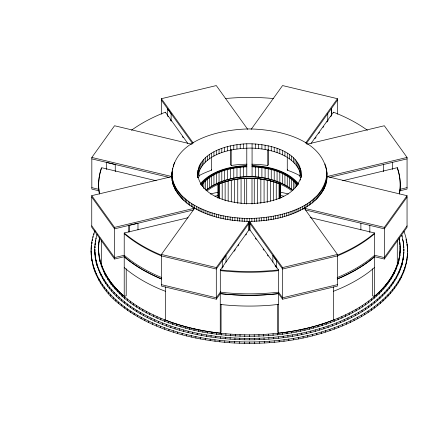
<?xml version="1.0" encoding="UTF-8"?>
<svg xmlns="http://www.w3.org/2000/svg" width="429" height="429" viewBox="0 0 429 429"><rect width="100%" height="100%" fill="white"/><g stroke="black" fill="none" stroke-linecap="round" stroke-linejoin="round"><path stroke-width="0.64" d="M171.954 172.292C171.214 186.905 182.727 198.648 194.616 205.341C211.207 214.725 230.523 218.35 249.431 218.447C277.912 218.071 323.466 208.397 326.952 173.691C323.455 138.991 277.912 129.317 249.426 128.941C219.911 129.215 170.694 140.299 171.954 178.185M403.914 231.226C406.445 237.843 407.673 244.938 407.55 252.021L407.55 250.584C408.097 282.904 380.829 307.212 354.075 320.56C315.808 339.623 272.018 345.549 229.671 342.723C190.283 339.57 149.662 329 118.597 303.501C97.244 286.883 84.1 257.068 94.948 230.818L94.948 231.778M401.925 236.636L401.925 235.194L403.539 243.549L403.85 250.584L403.85 249.147C404.402 280.727 377.767 304.477 351.624 317.519C315.723 335.446 274.764 341.414 234.953 339.468C196.005 337.076 155.866 327.316 124.453 303.153C103.555 287.725 88.776 260.355 97.083 234.245M99.635 237.494C93.232 266.028 113.149 292.605 136.336 306.853C168.452 327.343 207.073 335.355 244.755 336.245C283.081 336.706 322.42 329.762 356.075 310.73C379.188 297.71 401.56 274.833 400.075 246.418M400.08 252.745L400.075 244.975L399.158 237.886M91.624 245.302L91.243 249.313L91.243 247.876M95.029 246.82L94.938 247.941L94.938 246.503M98.638 246.568L98.858 243.833M98.568 249.587L98.568 247.86C98.767 275.252 120.436 296.723 142.825 309.4C175.123 327.633 212.704 334.679 249.49 334.845C286.261 334.641 323.82 327.568 356.075 309.293C377.686 296.943 398.509 276.71 400.08 250.445M399.951 254.96L399.86 256.054L399.86 253.18M94.868 250.74L94.868 249.303C95.072 277.365 117.273 299.362 140.213 312.35C173.3 331.032 211.803 338.245 249.49 338.422C287.167 338.208 325.649 330.963 358.698 312.242C380.834 299.587 402.171 278.861 403.78 251.952L403.78 253.389M91.168 252.182L91.168 250.745C91.377 279.477 114.109 302 137.596 315.299C171.482 334.427 210.902 341.816 249.496 341.993C288.068 341.779 327.472 334.357 361.315 315.186C383.982 302.231 405.829 281.006 407.475 253.453L407.475 254.89M95.463 242.905L95.163 245.141L95.163 243.704M99.002 242.744L99.222 241.109M172.26 172.361C169.771 187.189 180.941 200.166 192.932 207.212C209.845 217.369 229.89 221.214 249.431 221.326C269.6 221.198 290.379 217.138 307.582 206.167C318.726 199.147 328.796 186.776 326.667 172.823M301.249 177.686C302.729 150.59 267.605 143.383 246.788 143.779C227.198 144.503 195.683 152.681 197.619 177.821M197.619 176.485C202.429 153.233 232.121 148.01 252.075 148.096C270.838 148.943 296.879 155.121 301.249 176.485M301.249 175.22C296.439 198.471 266.741 203.695 246.788 203.609C228.03 202.761 201.989 196.584 197.619 175.22M92.074 242.444L91.86 243.586L91.86 242.149M95.646 241.79L95.86 240.674M99.533 239.479L99.737 238.39M402.375 264.312L402.649 263.202M195.018 208.65A3.083 1.78 38.2 0 1 194.627 208.215L161.406 254.445L161.406 286.089L216.296 299.217L216.296 267.573L249.431 221.326A3.502 0.804 38.6 0 0 249.791 221.562M337.457 255.888L282.566 269.015L249.431 222.758L216.296 269.015L161.406 255.888M98.906 190.787L91.827 189.092L91.827 157.448L114.548 125.751L191.961 144.262M251.131 129.392L282.566 85.569L337.457 98.697L337.457 114.184M305.63 143.061L337.457 98.697M306.408 143.42L337.457 100.134M216.296 299.217L220.302 293.634L220.302 269.9L249.431 229.231L278.56 269.9L278.56 293.634L282.566 299.217L337.457 286.089L337.457 254.445L304.241 208.221A3.083 1.78 -38.2 0 1 303.85 208.65M311.036 143.436L333.451 112.189A150.793 87.06 0 0 1 367.439 130.282M220.855 269.852L220.302 270.619A150.793 87.06 0 0 0 278.56 270.619M222.238 267.927L223.396 266.312M234.218 251.228L235.376 249.614M238.084 245.838L238.856 244.766M245.812 235.065L246.584 233.987M314.902 138.765L316.06 137.151M318.768 133.381L319.541 132.304M323.016 127.456L323.793 126.378M326.882 122.067L328.04 120.452M330.716 116.72L331.52 115.605M220.855 291.43L216.296 297.78L161.406 284.652M165.369 286.829L165.369 320.034L168.967 321.439A150.793 87.06 0 0 0 213.771 332.389L220.259 333.167L221.08 332.019L221.08 304.333M337.162 279.027A150.793 87.06 0 0 0 374.646 256.724L384.32 259.036L384.32 227.391L407.046 195.699L327.048 176.528A3.057 0.499 -17 0 0 327.054 176.458M407.046 197.136L384.32 228.834L305.598 210.006L305.598 208.569L304.247 208.215L304.88 208.194M407.046 225.901L384.32 257.598L374.646 255.287A150.793 87.06 0 0 1 337.162 277.584M384.32 259.036L407.046 227.343L407.046 195.699M251.796 164.184L255.823 164.323A73.809 42.616 0 0 1 267.755 165.497L268.575 164.361L268.575 149.641M300.906 177.483A2.644 1.523 0 0 1 299.871 175.724L296.938 174.163A73.809 42.616 0 0 0 287.269 170.19L287.677 169.616M200.402 184.69C211.374 170.999 230.051 166.731 246.788 165.98M201.062 184.84C211.878 171.348 230.287 167.133 246.788 166.388M201.389 185.43C211.947 171.782 230.368 167.546 246.788 166.795M200.423 183.623C211.808 170.511 230.121 166.286 246.788 165.573M205.99 190.422C230.437 171.949 268.425 171.949 292.873 190.422M374.522 267.519L370.093 271.176A150.793 87.06 0 0 1 335.044 290.658L333.36 291.286M372.528 268.779L372.528 295.806L374.522 296.283L375.691 295.318A150.793 87.06 0 0 0 395.334 269.616L397.286 264.596L397.286 240.202M218.87 183.494L219.38 183.789C238.315 176.437 260.081 176.405 279.054 183.671L279.552 183.376L279.552 198.541M91.827 157.448L171.938 176.576L91.752 195.656L114.548 227.391L194.616 208.215L193.988 208.194M161.406 114.184L161.406 98.697L216.291 85.575L247.748 129.397M306.901 144.262L384.32 125.751L407.062 157.438L407.062 189.076L399.962 190.776M407.062 157.438L327.048 176.528A3.502 3.26 -43.4 0 1 327.059 176.968M329.644 177.375L407.062 158.875M126.206 268.774L126.206 295.801L124.217 296.278L124.217 232.99L188.052 217.728M342.669 180.748L397.383 167.664A150.793 87.06 0 0 1 399.345 193.865M399.962 189.339L407.062 187.639M91.752 195.656L91.752 227.3L114.548 259.036L124.217 256.724A150.793 87.06 0 0 0 161.706 279.027M248.718 221.6A3.083 0.804 -26.4 0 0 249.431 221.321L282.566 267.573L337.457 254.445M337.457 284.652L282.566 297.78L278.56 292.197A150.793 87.06 0 0 1 220.302 292.197M129.022 231.896L129.022 225.359L137.977 223.23L137.982 229.917M278.459 304.402L271.991 305.094A150.793 87.06 0 0 1 223.337 304.772L220.259 304.402M277.633 304.327L277.633 332.014L278.459 333.167L281.601 332.834A150.793 87.06 0 0 0 326.828 322.479L333.36 320.05L333.36 286.84M246.986 164.184L243.002 164.323A73.809 42.616 0 0 0 231.21 165.481L230.389 164.345L230.389 149.624M249.088 229.435L249.088 222.748L249.431 222.758M252.075 165.573C268.747 166.286 287.055 170.511 298.439 183.623M252.075 165.98C268.811 166.731 287.489 170.999 298.461 184.69M252.075 166.388C268.575 167.133 286.985 171.348 297.806 184.84M252.075 166.795C268.495 167.546 286.921 171.782 297.474 185.43M280.26 197.243L281.515 197.533M305.598 208.569L384.32 227.391M115.262 164.5L106.306 162.36L106.306 169.557M91.827 158.886L169.241 177.429M156.199 180.748L101.48 167.664A150.793 87.06 0 0 0 99.517 193.865M310.162 217.567L374.646 232.99L374.646 256.724M91.827 187.655L98.906 189.35M161.406 254.445L216.296 267.573M165.369 291.27L160.87 289.511A150.793 87.06 0 0 1 126.598 269.573L124.217 267.514M124.217 256.724L126.598 258.789A150.793 87.06 0 0 0 160.87 278.727M124.217 296.278L121.182 293.645A150.793 87.06 0 0 1 102.563 267.696L101.464 264.543L101.464 240.149M161.406 98.697L193.238 143.061M211.272 169.589L211.679 170.157A73.809 42.616 0 0 0 201.946 174.153L198.965 175.681L198.965 170.329M161.406 100.134L192.46 143.42M131.424 130.282A150.793 87.06 0 0 1 165.412 112.189L187.827 143.436M167.401 115.691L168.147 116.726M170.436 119.911L171.209 120.989M182.416 136.615L183.188 137.688M255.373 238.299L256.145 239.377M263.1 249.072L263.873 250.15M267.353 254.998L268.125 256.075M275.858 266.849L275.08 265.771L275.82 266.811M91.752 197.093L114.548 228.834L193.264 210.006L193.264 208.569M91.752 225.858L114.548 257.598L124.217 255.287A150.793 87.06 0 0 0 161.706 277.584M276.56 260.655L272.86 255.48L272.86 262.173M406.006 239.441L406.284 240.578L406.284 239.141M406.504 241.72L406.724 242.857M402.616 239.409L402.831 240.524M399.158 239.328L399.469 240.959M406.912 243.999L407.228 246.289L407.228 244.852M403.308 243.313L403.153 240.755M399.619 242.047L399.935 244.777M407.325 247.436L407.47 249.152L407.47 247.715M407.244 256.322L407.244 257.759M406.858 259.18L406.858 260.618M406.322 262.033L406.322 263.47M405.625 264.875L405.625 266.312M404.772 267.701L404.772 269.139M403.769 246.348L403.769 247.785L403.539 243.549M403.769 270.511L403.769 271.948M403.555 254.751L403.555 257.148M403.18 257.545L403.18 259.942M402.649 260.328L402.649 261.765M402.616 273.3L402.616 274.737M401.968 263.1L401.968 265.497M401.308 276.067L401.308 277.504M401.136 265.862L401.136 267.299M400.15 247.71L400.15 249.437M400.16 268.608L400.16 270.045M400.075 244.975L400.075 246.702M399.844 242.246L399.844 243.972M399.849 278.812L399.849 280.25M399.496 255.904L399.496 258.784M399.469 239.521L399.469 240.669M399.029 271.332L399.029 272.769M398.981 258.623L398.981 261.02M398.316 261.331L398.316 264.21M398.246 281.526L398.246 282.963M397.753 274.034L397.753 275.472M397.506 264.028L397.506 265.755M397.383 167.664L397.383 168.382A150.793 87.06 0 0 1 399.458 193.962M396.546 266.704L396.546 269.101M396.493 284.212L396.493 285.65M396.332 276.716L396.332 278.153M395.447 269.364L395.447 271.09M394.76 279.365L394.76 280.807M394.594 286.862L394.594 288.299M394.197 272.002L394.197 273.729M393.05 281.987L393.05 283.424M392.808 274.619L392.808 276.346M392.578 162.334L392.578 169.525M392.551 289.478L392.551 290.916M391.28 277.204L391.28 278.93M391.2 284.577L391.2 286.014M390.369 292.058L390.369 293.495M389.612 279.767L389.612 281.494M389.205 287.135L389.205 288.572M388.047 294.594L388.047 296.031M387.8 282.293L387.8 284.019M387.071 289.65L387.071 291.087M385.853 284.786L385.853 286.513M385.591 297.088L385.591 298.525M384.808 292.128L384.808 293.565M383.773 287.242L383.773 288.969M383.628 164.473L383.628 171.664M382.995 299.533L382.995 300.97M382.405 294.562L382.405 295.999M381.563 289.661L381.563 291.388M380.271 301.936L380.271 303.373M379.874 296.954L379.874 298.391M379.22 292.036L379.22 294.342M377.418 304.284L377.418 305.721M377.209 299.297L377.209 300.734M376.748 294.374L376.748 296.096M374.522 296.283L374.522 256.73L370.093 260.387A150.793 87.06 0 0 1 337.5 278.871M374.426 301.592L374.426 303.03M374.437 306.579L374.437 308.017M374.147 296.659L374.147 298.386M371.514 303.834L371.514 305.271M371.428 298.9L371.428 300.622M371.337 308.821L371.337 310.258M369.836 225.37L369.83 232.561M368.586 301.088L368.586 302.815M368.484 306.022L368.484 307.459M368.109 311.004L368.109 312.441M365.631 303.223L365.631 304.949M365.331 308.151L365.331 309.593M364.768 313.127L364.768 314.564M362.559 305.303L362.559 307.03M362.071 310.226L362.071 311.663M361.315 315.186L361.315 316.629M360.88 223.225L360.88 229.917M359.373 307.33L359.373 309.052M358.698 312.242L358.698 313.679M357.748 317.187L357.748 318.624M356.075 309.293L356.075 311.02M355.212 314.194L355.212 315.631M354.075 319.117L354.075 320.56M352.681 311.197L352.681 312.923M351.624 316.082L351.624 317.519M350.3 320.983L350.3 322.426M349.179 313.041L349.179 314.768M347.94 317.9L347.94 319.342M346.423 322.78L346.423 324.217M345.576 314.822L345.576 316.543M344.155 319.653L344.155 321.096M342.455 324.506L342.455 325.943M341.886 316.532L341.886 318.259M340.277 321.342L340.277 322.78M338.39 326.158L338.39 327.595M338.1 318.173L338.1 319.9M336.309 322.951L336.309 324.394M334.239 327.735L334.239 329.172M334.223 319.75L334.223 321.477M333.451 112.189L333.451 112.907M332.25 324.496L332.25 325.933M331.461 115.187L331.461 108.499L331.461 115.036M330.266 321.251L330.266 322.978M330.003 329.236L330.003 330.673M328.115 325.96L328.115 327.397M327.751 113.664L327.751 121.026M326.909 172.286L326.914 178.18M326.796 170.881L326.796 173.965M326.796 176.501L326.796 180.336M326.608 177.901L326.608 180.984M326.335 168.082L326.335 169.932M326.34 179.301L326.34 182.384M326.233 322.683L326.233 324.41M325.992 166.688L325.992 167.921M325.997 180.695L325.997 184.39M325.686 330.657L325.686 332.1M325.573 165.304L325.573 166.538M325.579 182.078L325.579 185.778M325.08 163.926L325.08 165.16M325.085 183.456L325.085 186.535M324.517 184.824L324.517 188.519M323.874 186.175L323.874 189.259M323.9 327.348L323.9 328.791M323.155 187.521L323.155 190.605M322.367 188.851L322.367 191.935M322.12 324.04L322.12 325.767M321.509 190.165L321.509 193.248M321.3 332.003L321.3 333.44M320.576 191.468L320.576 194.546M319.573 192.75L319.573 195.828M319.616 328.662L319.616 330.099M318.506 194.01L318.506 197.093M317.932 325.321L317.932 327.048M317.363 195.254L317.363 198.332M316.838 333.269L316.838 334.706M316.157 196.471L316.157 199.555M315.261 329.896L315.261 331.338M314.886 197.672L314.886 200.756M313.679 326.528L313.679 328.255M313.551 198.847L313.551 201.93M312.312 334.454L312.312 335.891M312.151 200L312.151 203.078M310.837 331.054L310.837 332.491M310.687 201.121L310.687 204.204M309.368 327.654L309.368 329.381M309.164 202.22L309.164 205.303M307.722 335.553L307.722 336.99M307.582 203.287L307.582 206.37M306.354 332.126L306.354 333.569M305.947 204.327L305.947 207.411M304.992 328.705L304.992 330.432M304.241 205.335L304.241 208.424M303.072 336.567L303.072 338.009M302.504 206.317L302.504 209.4M301.818 333.119L301.818 334.561M300.976 170.265L300.976 174.576M300.702 207.261L300.702 210.344M300.563 329.676L300.563 331.397M300.488 168.372L300.488 172.689M300.488 179.016L300.488 180.25M299.898 170.329L299.93 175.627A2.644 1.523 0 0 1 300.086 175.45M299.796 166.5L299.796 170.817M298.9 164.661L298.9 168.972M298.847 208.178L298.847 211.256M298.375 337.5L298.375 338.937M297.801 162.854L297.801 167.171M297.227 334.03L297.227 335.467M296.948 209.057L296.948 212.135M296.503 161.095L296.503 165.412M296.503 184.111L296.503 186.626M296.08 330.561L296.08 332.287M295.013 159.384L295.013 163.701M295.013 182.4L295.013 188.063M295.002 209.899L295.002 212.982M293.624 338.347L293.624 339.784M293.339 157.738L293.339 162.049M293.339 180.748L293.339 189.559M293.007 210.709L293.007 213.792M292.589 334.856L292.589 336.293M291.554 331.37L291.554 333.092M291.484 156.151L291.484 160.467M291.484 179.166L291.484 189.232M290.975 211.481L290.975 214.564M289.457 154.638L289.457 158.95M289.457 177.649L289.457 187.72M288.899 212.216L288.899 215.299M288.83 339.103L288.83 340.546M287.907 335.601L287.907 337.038M287.269 153.201L287.269 170.19M287.269 176.217L287.269 186.283M286.985 332.094L286.985 333.816M286.781 212.913L286.781 215.996M284.931 151.85L284.931 156.161M284.931 174.86L284.931 184.931M284.631 213.567L284.631 216.65M284.003 339.779L284.003 341.216M283.188 336.256L283.188 337.693M282.566 267.573L282.566 299.217M282.443 150.584L282.443 154.901M282.443 173.6L282.443 183.666M282.443 214.189L282.443 217.272M282.379 332.732L282.379 334.459M280.561 184.111L280.561 197.951M280.223 214.768L280.223 217.852M280.057 183.741L280.057 198.246M279.821 149.415L279.821 153.732M279.821 172.431L279.821 182.497M279.134 340.363L279.134 341.8M279.054 183.671L279.054 198.831M278.459 333.167L278.459 293.613L271.991 294.305A150.793 87.06 0 0 1 223.337 293.988L220.259 293.613L220.259 333.167M278.437 336.824L278.437 338.266M277.976 215.304L277.976 218.388M277.745 333.29L277.745 335.017M277.075 148.348L277.075 152.66M277.075 171.359L277.075 181.429M276.566 260.65L276.566 268.007M276.255 182.62L276.255 199.758M275.697 215.803L275.697 218.887M274.217 147.378L274.217 151.694M274.217 170.393L274.217 180.459M274.238 340.857L274.238 342.294M273.659 337.312L273.659 338.749M273.391 216.259L273.391 219.337M273.348 181.671L273.348 200.793M273.075 333.762L273.075 335.489M271.257 146.52L271.257 150.836M271.257 169.535L271.257 179.601M271.064 216.672L271.064 219.755M270.34 180.84L270.34 201.276M269.321 341.264L269.321 342.701M268.854 337.709L268.854 339.146M268.715 217.042L268.715 220.125M268.388 334.148L268.388 335.875M268.205 145.769L268.205 150.086M268.205 168.785L268.205 178.855M267.755 150.107L267.755 165.497M267.246 180.116L267.246 202.531M266.35 217.369L266.35 220.452M265.084 145.136L265.084 149.453M265.084 168.152L265.084 178.217M264.382 341.581L264.382 343.018M264.082 179.51L264.082 202.585M264.033 338.014L264.033 339.457M263.964 217.653L263.964 220.737M263.679 334.454L263.679 336.18M261.894 144.616L261.894 148.933M261.894 167.632L261.894 177.697M261.567 217.9L261.567 220.978M260.848 179.022L260.848 203.416M259.427 341.811L259.427 343.248M259.191 338.24L259.191 339.677M259.154 218.098L259.154 221.176M258.955 334.668L258.955 336.395M258.655 144.219L258.655 148.531M258.655 167.23L258.655 177.3M257.577 178.657L257.577 203.705M256.735 218.248L256.735 221.332M255.378 143.94L255.378 148.252M255.378 166.951L255.378 177.021M254.467 341.945L254.467 343.388M254.343 338.374L254.343 339.811M254.263 178.41L254.263 203.464M254.306 218.361L254.306 221.444M254.225 334.802L254.225 336.529M252.075 143.779L252.075 176.861M252 178.292L252 204.043M251.877 218.425L251.877 221.509M249.962 222.125L249.962 230.255M249.431 218.447L249.431 230.121M249.49 334.845L249.49 336.572M249.49 338.422L249.49 339.859M249.496 341.993L249.496 343.431M249.26 222.758L249.26 229.445M248.906 222.125L248.906 230.255M247.007 218.425L247.007 221.509M246.788 143.779L246.788 176.861M246.718 178.292L246.718 204.043M244.755 334.808L244.755 336.529M244.637 338.379L244.637 339.816M244.573 218.361L244.573 221.444M244.525 341.951L244.525 343.388M244.412 178.416L244.412 203.464M243.49 143.94L243.49 148.252M243.49 166.951L243.49 177.021M242.144 218.248L242.144 221.332M241.066 178.662L241.066 203.716M240.213 144.219L240.213 148.531M240.213 167.23L240.213 177.3M240.02 334.679L240.02 336.406M239.79 338.25L239.79 339.688M239.725 218.098L239.725 221.176M239.564 341.822L239.564 343.259M237.752 179.038L237.752 203.432M237.312 217.9L237.312 220.983M236.969 144.616L236.969 148.933M236.969 167.632L236.969 177.697M235.296 334.464L235.296 336.191M234.953 338.031L234.953 339.468M234.915 217.659L234.915 220.742M234.609 341.597L234.609 343.034M234.486 179.537L234.486 202.611M233.784 145.136L233.784 149.453M233.784 168.152L233.784 178.217M232.529 217.374L232.529 220.452M231.285 180.153L231.285 201.909M231.21 149.426L231.21 165.481M230.657 145.769L230.657 150.086M230.657 168.785L230.657 178.855M230.588 334.17L230.588 335.896M230.164 217.042L230.164 220.125M230.126 337.725L230.126 339.167M229.671 341.286L229.671 342.723M228.164 180.893L228.164 201.33M227.815 216.672L227.815 219.755M227.611 146.52L227.611 150.836M227.611 169.535L227.611 179.601M226.008 262.173L226.008 255.48L222.286 260.65L222.297 268.007M225.901 333.783L225.901 335.51M225.488 216.259L225.488 219.342M225.322 337.333L225.322 338.771M225.128 181.746L225.128 200.863M224.748 340.883L224.748 342.321M224.651 147.378L224.651 151.694M224.651 170.393L224.651 180.459M223.182 215.803L223.182 218.887M222.195 182.711L222.195 199.195M221.793 148.348L221.793 152.66M221.793 171.359L221.793 181.429M221.23 333.317L221.23 335.044M220.903 215.31L220.903 218.388M220.544 336.856L220.544 338.293M219.852 340.39L219.852 341.833M219.38 183.789L219.38 198.289M219.047 149.415L219.047 153.732M219.047 172.431L219.047 182.497M218.87 184.154L218.87 198M218.656 214.768L218.656 217.852M218.366 183.864L218.366 197.705M217.857 184.229L217.857 198.075M216.591 332.765L216.591 334.491M216.436 214.189L216.436 217.272M216.425 150.584L216.425 154.901M216.425 173.6L216.425 183.666M215.787 336.288L215.787 337.725M214.983 339.811L214.983 341.248M214.248 213.572L214.248 216.656M213.937 151.85L213.937 156.161M213.937 174.86L213.937 184.931M212.098 212.918L212.098 215.996M211.985 332.132L211.985 333.853M211.679 157.448L211.679 170.157M211.594 153.201L211.594 157.518M211.594 176.217L211.594 186.283M211.068 335.639L211.068 337.076M210.151 339.146L210.151 340.583M209.979 212.221L209.979 215.299M209.406 154.638L209.406 158.95M209.406 177.649L209.406 187.72M207.904 211.486L207.904 214.564M207.416 331.408L207.416 333.135M207.379 156.151L207.379 160.467M207.379 179.166L207.379 189.232M206.387 334.899L206.387 336.336M205.866 210.714L205.866 213.798M205.529 157.738L205.529 162.049M205.529 180.748L205.529 189.559M205.357 338.39L205.357 339.827M203.85 159.384L203.85 163.701M203.85 182.4L203.85 188.69M203.877 209.904L203.877 212.988M202.885 330.609L202.885 332.336M202.365 161.095L202.365 165.412M202.365 184.111L202.365 186.626M201.93 209.062L201.93 212.141M201.748 334.078L201.748 335.516M201.067 162.854L201.067 167.171M200.606 337.548L200.606 338.985M200.027 208.183L200.027 211.261M199.968 164.661L199.968 168.972M199.067 166.5L199.067 170.817M198.402 329.724L198.402 331.451M198.375 168.372L198.375 172.689M198.177 207.266L198.177 210.349M197.892 170.265L197.892 174.576M197.152 333.172L197.152 334.609M196.375 206.322L196.375 209.406M195.903 336.62L195.903 338.063M194.627 205.335L194.627 208.424M193.972 328.759L193.972 330.486M192.932 204.333L192.932 207.416M192.61 332.185L192.61 333.623M191.291 203.292L191.291 206.376M191.254 335.612L191.254 337.049M189.709 202.225L189.709 205.309M189.591 327.713L189.591 329.44M188.186 201.131L188.186 204.209M188.127 331.113L188.127 332.555M186.722 200.005L186.722 203.089M186.658 334.513L186.658 335.955M185.323 198.852L185.323 201.936M185.274 326.592L185.274 328.319M183.987 197.678L183.987 200.761M183.703 329.965L183.703 331.402M182.716 196.482L182.716 199.565M182.127 333.338L182.127 334.776M181.51 195.259L181.51 198.343M181.017 325.391L181.017 327.118M180.368 194.015L180.368 197.099M179.295 192.755L179.295 195.838M179.338 328.732L179.338 330.174M178.292 191.473L178.292 194.557M177.665 332.078L177.665 333.515M177.359 190.176L177.359 193.259M176.828 324.115L176.828 325.842M176.501 188.862L176.501 191.94M175.713 187.532L175.713 190.61M174.994 186.186L174.994 189.269M175.048 327.424L175.048 328.861M174.351 162.57L174.351 163.803M174.351 184.829L174.351 187.913M173.783 163.937L173.783 165.165M173.783 183.462L173.783 186.545M173.289 165.31L173.289 166.543M173.289 182.084L173.289 185.784M173.268 330.738L173.268 332.175M172.871 180.7L172.871 184.534M172.71 322.758L172.71 324.485M172.528 168.088L172.528 169.938M172.528 179.311L172.528 183.145M172.26 177.912L172.26 180.995M172.067 170.887L172.067 173.97M172.067 176.512L172.067 180.823M171.112 121.026L171.112 113.664L167.401 108.499L167.407 115.187M170.833 326.04L170.833 327.477M168.951 329.316L168.951 330.754M168.672 321.332L168.672 323.058M166.693 324.576L166.693 326.013M165.412 112.189L165.412 112.907M164.709 319.836L164.709 321.562M164.709 327.82L164.709 329.257M162.634 323.042L162.634 324.48M160.832 318.264L160.832 319.991M160.553 326.244L160.553 327.686M158.66 321.428L158.66 322.871M157.041 316.623L157.041 318.35M156.488 324.597L156.488 326.035M154.778 319.75L154.778 321.187M153.341 314.913L153.341 316.64M152.51 322.876L152.51 324.319M150.987 318.002L150.987 319.439M149.737 313.143L149.737 314.865M148.627 321.085L148.627 322.522M147.292 316.184L147.292 317.621M146.23 311.304L146.23 313.025M144.846 319.224L144.846 320.661M143.699 314.296L143.699 315.739M142.825 309.4L142.825 311.127M141.168 317.294L141.168 318.731M140.213 312.35L140.213 313.787M139.527 307.437L139.527 309.164M137.596 315.299L137.596 316.736M136.83 310.339L136.83 311.776M136.336 305.416L136.336 307.143M134.138 313.24L134.138 314.682M133.564 308.269L133.564 309.706M133.253 303.341L133.253 305.062M130.786 311.122L130.786 312.559M130.405 306.14L130.405 307.577M130.287 301.206L130.287 302.933M129.032 225.37L129.032 232.057M127.558 308.939L127.558 310.381M127.44 299.018L127.44 300.745M127.37 303.952L127.37 305.394M124.716 296.782L124.716 299.083M124.453 301.716L124.453 303.153M124.448 306.703L124.448 308.14M122.109 294.498L122.109 296.798M121.659 299.426L121.659 300.863M121.461 304.413L121.461 305.85M119.632 292.17L119.632 293.897M118.989 297.082L118.989 298.52M118.597 302.064L118.597 303.501M117.283 289.795L117.283 291.522M116.452 294.696L116.452 296.133M115.868 299.667L115.868 301.104M115.256 164.5L115.262 171.691M115.063 287.376L115.063 289.103M114.548 227.391L114.548 259.036M114.039 292.262L114.039 293.699M113.267 297.222L113.267 298.659M112.972 284.926L112.972 286.647M111.765 289.789L111.765 291.227M111.02 282.432L111.02 284.829M110.8 294.734L110.8 296.171M109.626 287.274L109.626 288.712M109.202 279.906L109.202 282.303M108.473 292.197L108.473 293.634M107.625 284.722L107.625 286.159M107.523 277.349L107.523 279.649M106.279 289.623L106.279 291.06M105.99 274.764L105.99 277.161M105.765 282.132L105.765 283.569M104.59 272.147L104.59 274.544M104.231 287.006L104.231 288.449M104.049 279.51L104.049 280.952M103.335 269.509L103.335 271.906M102.472 276.861L102.472 278.298M102.327 284.357L102.327 285.794M102.225 266.854L102.225 268.575M101.26 264.173L101.26 266.473M101.04 274.185L101.04 275.622M100.568 281.676L100.568 283.113M100.445 261.481L100.445 263.781M99.737 237.527L99.737 238.674M99.775 258.773L99.775 261.652M99.753 271.482L99.753 272.919M99.222 239.672L99.222 241.393M99.249 256.054L99.249 257.781M98.954 278.963L98.954 280.4M98.858 242.396L98.858 244.122M98.874 253.33L98.874 255.057M98.643 250.595L98.643 252.322M98.638 245.125L98.638 246.852M98.616 268.758L98.616 270.195M97.63 266.012L97.63 267.455M97.485 276.222L97.485 277.66M96.793 263.256L96.793 265.653M96.171 273.455L96.171 274.892M96.069 238.122L96.069 239.082M96.101 260.483L96.101 262.88M95.538 240.91L95.538 241.865M95.565 257.695L95.565 260.575M95.179 254.901L95.179 256.344M95.179 256.821L95.179 257.781M95.007 270.661L95.007 272.104M94.948 252.102L94.948 254.499M93.994 267.857L93.994 269.294M93.946 233.628L93.946 234.588M93.136 265.031L93.136 266.468M93.093 236.454L93.093 237.414M92.396 239.296L92.396 240.733M92.433 262.189L92.433 263.626M91.881 259.336L91.881 260.778M91.49 256.478L91.49 257.915M91.474 245.007L91.474 246.444M91.248 253.614L91.248 255.051M210.366 194.01A95.828 55.325 0 0 1 218.093 192.251M280.625 192.251A95.828 55.325 0 0 1 288.352 194.01M214.918 196.203A90.546 52.274 0 0 1 217.964 195.517M280.137 195.388A90.546 52.274 0 0 1 283.8 196.203M278.56 293.634A150.793 87.06 0 0 1 220.302 293.634M197.506 177.622A2.644 1.523 0 0 0 198.997 175.724L198.933 175.627A2.644 1.523 0 0 0 198.863 175.536M206.446 190.004A51.882 29.955 0 0 1 292.267 189.875M374.646 233.708A150.793 87.06 0 0 1 337.162 256.011M161.706 256.011A150.793 87.06 0 0 1 124.217 233.708M99.405 193.972A150.793 87.06 0 0 1 101.48 168.382M374.646 232.99A150.793 87.06 0 0 1 337.162 255.293M278.56 269.9A150.793 87.06 0 0 1 220.302 269.9M161.706 255.293A150.793 87.06 0 0 1 124.217 232.99M225.434 98.536A150.793 87.06 0 0 1 273.434 98.536M207.379 190.669A51.882 29.955 0 0 1 291.329 190.546M303.55 208.923A3.083 1.78 -38.2 0 1 303.394 209.052"/></g></svg>
